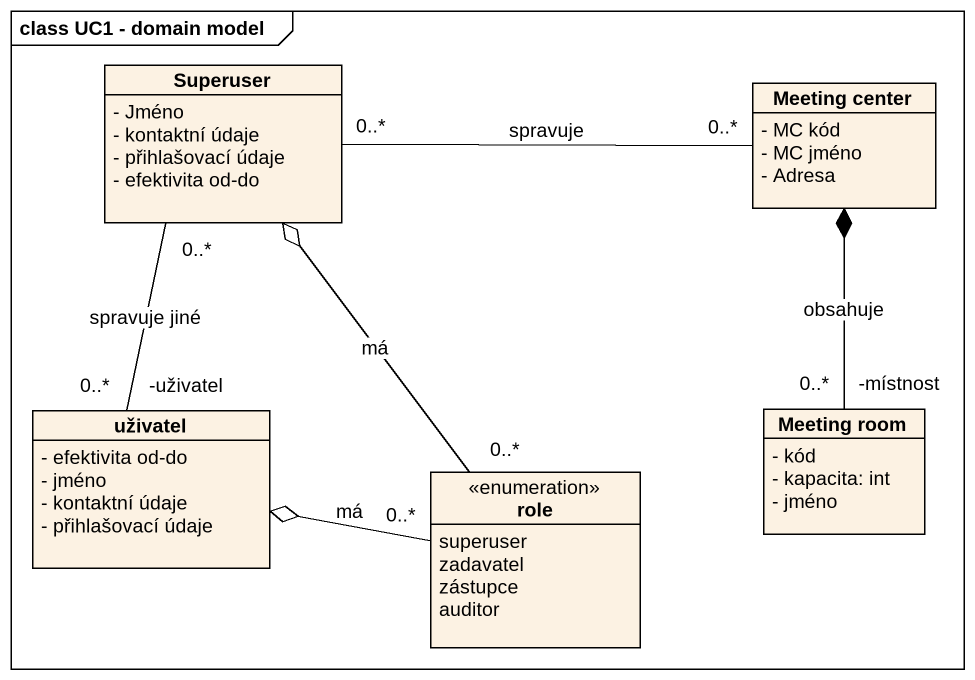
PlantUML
@startuml
mainframe class UC1 - domain model
hide circle
hide empty members
skinparam classAttributeIconSize 0
class Superuser {
  - Jméno
  - kontaktní údaje
  - přihlašovací údaje
  - efektivita od-do
}
class "Meeting center" as Meeting_center {
  - MC kód
  - MC jméno
  - Adresa
}
class uživatel {
  - efektivita od-do
  - jméno
  - kontaktní údaje
  - přihlašovací údaje
}
class "Meeting room" as Meeting_room {
  - kód
  - kapacita: int
  - jméno
}
enum role {
  superuser
  zadavatel
  zástupce
  auditor
}
Superuser "0..*" -right- "0..*" Meeting_center : spravuje
Superuser "0..*" -- "-uživatel\n0..*" uživatel : spravuje jiné
Meeting_room "-místnost\n0..*" -up-* Meeting_center : obsahuje
role "0..*" -up-o Superuser : má
role "0..*" -left-o uživatel : má
@enduml
